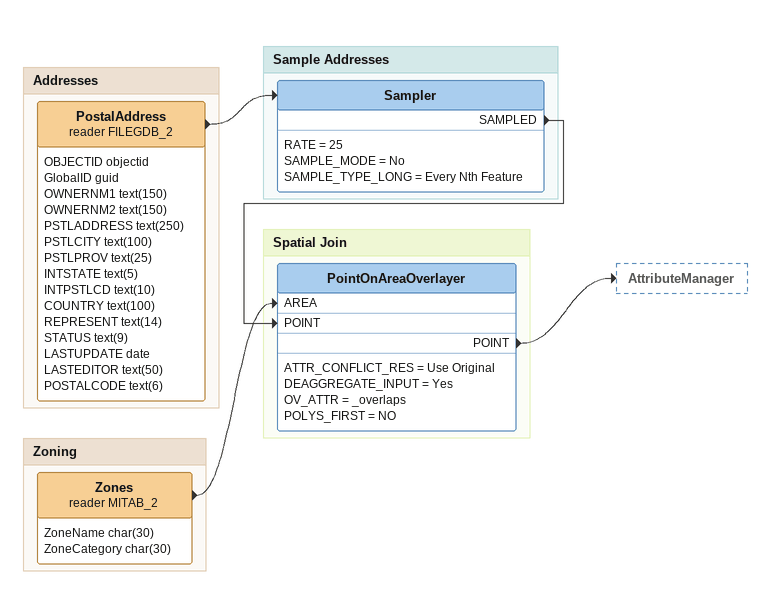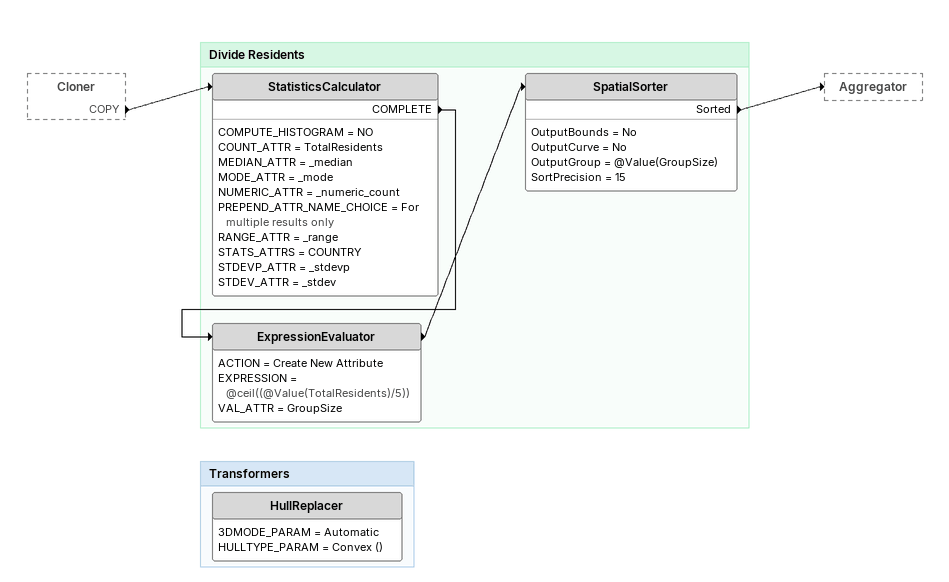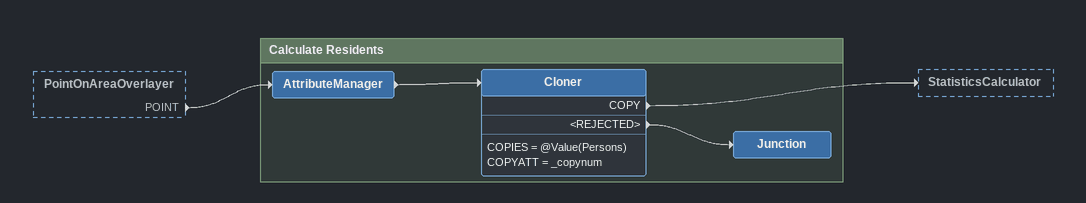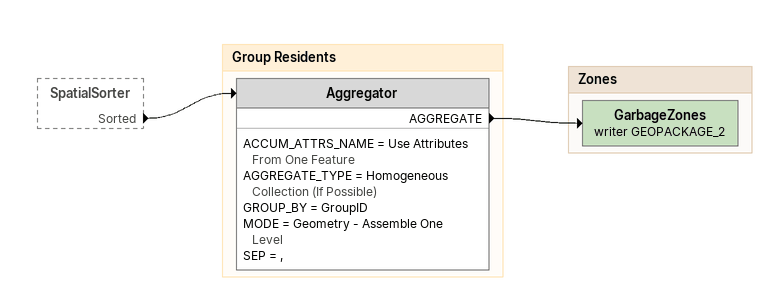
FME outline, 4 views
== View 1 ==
Bookmark: Addresses
PostalAddress (reader FILEGDB_2)
    attributes: OBJECTID objectid, GlobalID guid, OWNERNM1 text(150), OWNERNM2 text(150), PSTLADDRESS text(250), PSTLCITY text(100), PSTLPROV text(25), INTSTATE text(5), INTPSTLCD text(10), COUNTRY text(100), REPRESENT text(14), STATUS text(9), LASTUPDATE date, LASTEDITOR text(50), POSTALCODE text(6)
    -> Sampler

Bookmark: Sample Addresses
Sampler
    RATE = 25
    SAMPLE_MODE = No
    SAMPLE_TYPE_LONG = Every Nth Feature
    SAMPLED -> PointOnAreaOverlayer [POINT]

Bookmark: Zoning
Zones (reader MITAB_2)
    attributes: ZoneName char(30), ZoneCategory char(30)
    -> PointOnAreaOverlayer [AREA]

Bookmark: Spatial Join
PointOnAreaOverlayer
    ATTR_CONFLICT_RES = Use Original
    DEAGGREGATE_INPUT = Yes
    OV_ATTR = _overlaps
    POLYS_FIRST = NO
    POINT -> AttributeManager

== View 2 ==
Cloner [outside]
    COPY -> StatisticsCalculator

Bookmark: Divide Residents
StatisticsCalculator
    COMPUTE_HISTOGRAM = NO
    COUNT_ATTR = TotalResidents
    MEDIAN_ATTR = _median
    MODE_ATTR = _mode
    NUMERIC_ATTR = _numeric_count
    PREPEND_ATTR_NAME_CHOICE = For multiple results only
    RANGE_ATTR = _range
    STATS_ATTRS = COUNTRY
    STDEVP_ATTR = _stdevp
    STDEV_ATTR = _stdev
    COMPLETE -> ExpressionEvaluator
ExpressionEvaluator
    ACTION = Create New Attribute
    EXPRESSION = @ceil((@Value(TotalResidents)/5))
    VAL_ATTR = GroupSize
    -> SpatialSorter
SpatialSorter
    OutputBounds = No
    OutputCurve = No
    OutputGroup = @Value(GroupSize)
    SortPrecision = 15
    Sorted -> Aggregator

Bookmark: Transformers
HullReplacer
    3DMODE_PARAM = Automatic
    HULLTYPE_PARAM = Convex ()

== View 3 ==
PointOnAreaOverlayer [outside]
    POINT -> AttributeManager

Bookmark: Calculate Residents
AttributeManager
    -> Cloner
Cloner
    COPIES = @Value(Persons)
    COPYATT = _copynum
    COPY -> StatisticsCalculator
    <REJECTED> -> Junction
Junction

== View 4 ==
SpatialSorter [outside]
    Sorted -> Aggregator

Bookmark: Group Residents
Aggregator
    ACCUM_ATTRS_NAME = Use Attributes From One Feature
    AGGREGATE_TYPE = Homogeneous Collection (If Possible)
    GROUP_BY = GroupID
    MODE = Geometry - Assemble One Level
    SEP = ,
    AGGREGATE -> GarbageZones (writer GEOPACKAGE_2)

Bookmark: Zones
GarbageZones (writer GEOPACKAGE_2)
